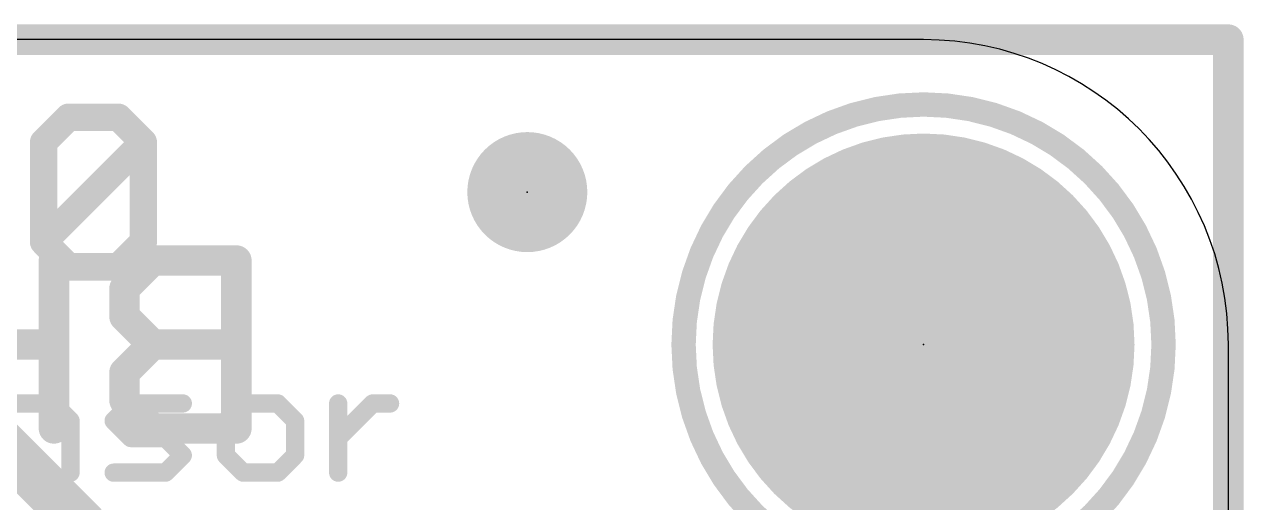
# Model space of a CAD drawing. Extents: x -0.1 to 25.5, y -0.1 to 17.9.
# Drawn here: x 15.37 to 25.53, y 13.92 to 17.91 of the extents above; entities that cross this region are included whole.
import ezdxf

# ---------------------------------------------------------------- set-up
doc = ezdxf.new("R2010")
doc.units = 0
for name, color, linetype in [('1', 12, 'CONTINUOUS'), ('16', 5, 'CONTINUOUS'), ('17', 110, 'CONTINUOUS'), ('20', 53, 'CONTINUOUS'), ('21', 40, 'CONTINUOUS'), ('22', 6, 'CONTINUOUS'), ('23', 40, 'CONTINUOUS')]:
    doc.layers.add(name, color=color, linetype=linetype)

# ---------------------------------------------------------------- blocks, each defined once
blk = doc.blocks.new('PIE')
at = {"const_width": 0.5}
blk.add_lwpolyline([(0, -0.25, 1), (0, 0.25, 1), (0, -0.25)], format="xyb", dxfattribs=at)
blk = doc.blocks.new('ROUNDP')
at = {"const_width": 0.5}
blk.add_lwpolyline([(0, -0.25, 1), (0, 0.25, 1), (0, -0.25)], format="xyb", dxfattribs=at)

msp = doc.modelspace()

# ---------------------------------------------------------------- linework, layer by layer
at = {"layer": '1'}
for points, const_width in [([(0, 17.78), (25.4, 17.78)], 0.254), ([(25.4, 17.78), (25.4, 0)], 0.254), ([(15.845, 13.746), (14.859, 14.732)], 0.4064), ([(15.845, 12.28), (15.845, 13.746)], 0.4064)]:
    msp.add_lwpolyline(points, dxfattribs=dict(at, const_width=const_width))
for points, const_width in [([(25.4635, 17.78, 1), (25.3365, 17.78)], 0.127), ([(25.4, 17.7165, 1), (25.4, 17.8435)], 0.127), ([(15.9466, 13.746, 1), (15.7434, 13.746)], 0.2032)]:
    msp.add_lwpolyline(points, format="xyb", dxfattribs=dict(at, const_width=const_width))
at = {"layer": '16', "const_width": 0.254}
for points in [[(0, 17.78), (25.4, 17.78)], [(25.4, 17.78), (25.4, 0)]]:
    msp.add_lwpolyline(points, dxfattribs=at)
at = {"layer": '16', "const_width": 0.127}
for points in [[(25.4635, 17.78, 1), (25.3365, 17.78)], [(25.4, 17.7165, 1), (25.4, 17.8435)]]:
    msp.add_lwpolyline(points, format="xyb", dxfattribs=at)
at = {"layer": '20'}
for p, q in [((22.86, 17.78), (2.54, 17.78)), ((25.4, 2.54), (25.4, 15.24))]:
    msp.add_line(p, q, dxfattribs=at)
msp.add_arc((22.86, 15.24), 2.54, 0, 90, dxfattribs=at)
at = {"layer": '21'}
for points, const_width in [([(22.86, 13.24, 1), (22.86, 17.24, 1), (22.86, 13.24)], 0.2032), ([(15.7349, 17.1905, 1), (15.7349, 17.0762)], 0.1143), ([(15.7753, 17.093, 1), (15.6945, 17.1738)], 0.1143), ([(16.1905, 17.1738, 1), (16.1097, 17.093)], 0.1143), ([(16.1501, 17.0762, 1), (16.1501, 17.1905)], 0.1143), ([(15.4869, 16.9662, 1), (15.5677, 16.8853)], 0.1143), ([(15.5845, 16.9258, 1), (15.4702, 16.9258)], 0.1143), ([(16.4149, 16.9258, 1), (16.3006, 16.9258)], 0.1143), ([(16.3982, 16.8853, 1), (16.3173, 16.9662)], 0.1143), ([(16.3173, 16.8853, 1), (16.3982, 16.9662)], 0.1143), ([(15.5677, 16.1357, 1), (15.4869, 16.0549)], 0.1143), ([(15.4869, 16.1357, 1), (15.5677, 16.0549)], 0.1143), ([(16.3982, 16.0549, 1), (16.3173, 16.1357)], 0.1143), ([(15.4702, 16.0953, 1), (15.5845, 16.0953)], 0.1143), ([(16.3006, 16.0953, 1), (16.4149, 16.0953)], 0.1143), ([(15.7349, 15.9449, 1), (15.7349, 15.8306)], 0.1143), ([(15.6945, 15.8473, 1), (15.7753, 15.9281)], 0.1143), ([(16.1097, 15.9281, 1), (16.1905, 15.8473)], 0.1143), ([(16.1501, 15.8306, 1), (16.1501, 15.9449)], 0.1143), ([(15.6345, 14.7764, 1), (15.5806, 14.7225)], 0.0762), ([(15.6075, 14.7113, 1), (15.6075, 14.7875)], 0.0762), ([(16.2549, 14.7875, 1), (16.2549, 14.7113)], 0.0762), ([(16.2819, 14.7225, 1), (16.228, 14.7764)], 0.0762), ([(16.6871, 14.7113, 1), (16.6871, 14.7875)], 0.0762), ([(17.1904, 14.7875, 1), (17.1904, 14.7113)], 0.0762), ([(17.2174, 14.7225, 1), (17.1635, 14.7764)], 0.0762), ([(17.5055, 14.7764, 1), (17.4516, 14.7225)], 0.0762), ([(17.4786, 14.7113, 1), (17.4786, 14.7875)], 0.0762), ([(18.02, 14.7494, 1), (17.9438, 14.7494)], 0.0762), ([(18.27, 14.7875, 1), (18.27, 14.7113)], 0.0762), ([(18.297, 14.7225, 1), (18.2431, 14.7764)], 0.0762), ([(18.4141, 14.7113, 1), (18.4141, 14.7875)], 0.0762), ([(15.7897, 14.6054, 1), (15.7135, 14.6054)], 0.0762), ([(15.7246, 14.5784, 1), (15.7785, 14.6323)], 0.0762), ([(16.1378, 14.6323, 1), (16.0839, 14.5784)], 0.0762), ([(16.0839, 14.6323, 1), (16.1378, 14.5784)], 0.0762), ([(17.0194, 14.6323, 1), (17.0733, 14.5784)], 0.0762), ([(17.0845, 14.6054, 1), (17.0083, 14.6054)], 0.0762), ([(17.6607, 14.6054, 1), (17.5845, 14.6054)], 0.0762), ([(17.5957, 14.5784, 1), (17.6496, 14.6323)], 0.0762), ([(16.2549, 14.4994, 1), (16.2549, 14.4232)], 0.0762), ([(16.57, 14.4883, 1), (16.5161, 14.4344)], 0.0762), ([(16.543, 14.4232, 1), (16.543, 14.4994)], 0.0762), ([(16.228, 14.4344, 1), (16.2819, 14.4883)], 0.0762), ([(17.955, 14.4883, 1), (18.0089, 14.4344)], 0.0762), ([(16.714, 14.2903, 1), (16.6602, 14.3442)], 0.0762), ([(16.6602, 14.2903, 1), (16.714, 14.3442)], 0.0762), ([(17.0733, 14.3442, 1), (17.0194, 14.2903)], 0.0762), ([(17.0083, 14.3173, 1), (17.0845, 14.3173)], 0.0762), ([(17.5845, 14.3173, 1), (17.6607, 14.3173)], 0.0762), ([(17.6496, 14.2903, 1), (17.5957, 14.3442)], 0.0762), ([(16.1109, 14.2113, 1), (16.1109, 14.1351)], 0.0762), ([(16.5161, 14.2001, 1), (16.57, 14.1463)], 0.0762), ([(16.543, 14.1351, 1), (16.543, 14.2113)], 0.0762), ([(17.1904, 14.2113, 1), (17.1904, 14.1351)], 0.0762), ([(17.1635, 14.1463, 1), (17.2174, 14.2001)], 0.0762), ([(17.4516, 14.2001, 1), (17.5055, 14.1463)], 0.0762), ([(17.4786, 14.1351, 1), (17.4786, 14.2113)], 0.0762), ([(15.7135, 14.1732, 1), (15.7897, 14.1732)], 0.0762), ([(17.9438, 14.1732, 1), (18.02, 14.1732)], 0.0762)]:
    msp.add_lwpolyline(points, format="xyb", dxfattribs=dict(at, const_width=const_width))
for points, const_width in [([(15.5273, 16.9258), (15.7349, 17.1334)], 0.2286), ([(15.7349, 17.1334), (16.1501, 17.1334)], 0.2286), ([(16.1501, 17.1334), (16.3577, 16.9258)], 0.2286), ([(15.5273, 16.0953), (15.5273, 16.9258)], 0.2286), ([(15.5273, 16.0953), (16.3577, 16.9258)], 0.2286), ([(16.3577, 16.9258), (16.3577, 16.0953)], 0.2286), ([(15.7349, 15.8877), (15.5273, 16.0953)], 0.2286), ([(16.3577, 16.0953), (16.1501, 15.8877)], 0.2286), ([(16.1501, 15.8877), (15.7349, 15.8877)], 0.2286), ([(15.1754, 14.7494), (15.6075, 14.7494)], 0.1524), ([(15.6075, 14.7494), (15.7516, 14.6054)], 0.1524), ([(16.1109, 14.6054), (16.2549, 14.7494)], 0.1524), ([(16.2549, 14.7494), (16.6871, 14.7494)], 0.1524), ([(17.1904, 14.7494), (17.0464, 14.6054)], 0.1524), ([(17.4786, 14.7494), (17.1904, 14.7494)], 0.1524), ([(17.6226, 14.6054), (17.4786, 14.7494)], 0.1524), ([(17.9819, 14.1732), (17.9819, 14.7494)], 0.1524), ([(17.9819, 14.4613), (18.27, 14.7494)], 0.1524), ([(18.27, 14.7494), (18.4141, 14.7494)], 0.1524), ([(15.7516, 14.6054), (15.7516, 14.1732)], 0.1524), ([(16.2549, 14.4613), (16.1109, 14.6054)], 0.1524), ([(17.0464, 14.6054), (17.0464, 14.3173)], 0.1524), ([(17.6226, 14.3173), (17.6226, 14.6054)], 0.1524), ([(16.543, 14.4613), (16.2549, 14.4613)], 0.1524), ([(16.6871, 14.3173), (16.543, 14.4613)], 0.1524), ([(16.543, 14.1732), (16.6871, 14.3173)], 0.1524), ([(17.0464, 14.3173), (17.1904, 14.1732)], 0.1524), ([(17.4786, 14.1732), (17.6226, 14.3173)], 0.1524), ([(16.1109, 14.1732), (16.543, 14.1732)], 0.1524), ([(17.1904, 14.1732), (17.4786, 14.1732)], 0.1524)]:
    msp.add_lwpolyline(points, dxfattribs=dict(at, const_width=const_width))
at = {"layer": '22', "const_width": 0.254}
for points in [[(15.6134, 14.5415), (15.6134, 15.9397)], [(16.4346, 15.9397), (16.2015, 15.7067)], [(17.1337, 15.9397), (16.4346, 15.9397)], [(17.1337, 14.5415), (17.1337, 15.9397)], [(16.2015, 15.7067), (16.2015, 15.4736)], [(16.2015, 15.4736), (16.4346, 15.2406)], [(15.6134, 15.2406), (14.6813, 15.2406)], [(16.4346, 15.2406), (16.2015, 15.0076)], [(17.1337, 15.2406), (16.4346, 15.2406)], [(16.2015, 15.0076), (16.2015, 14.7745)], [(16.2015, 14.7745), (16.4346, 14.5415)], [(16.4346, 14.5415), (17.1337, 14.5415)]]:
    msp.add_lwpolyline(points, dxfattribs=at)
at = {"layer": '22', "const_width": 0.127}
for points in [[(15.6769, 15.9397, 1), (15.5499, 15.9397)], [(16.4346, 16.0032, 1), (16.4346, 15.8762)], [(16.4795, 15.8948, 1), (16.3897, 15.9846)], [(17.1972, 15.9397, 1), (17.0702, 15.9397)], [(17.1337, 15.8762, 1), (17.1337, 16.0032)], [(16.265, 15.7067, 1), (16.138, 15.7067)], [(16.1566, 15.7516, 1), (16.2464, 15.6618)], [(16.2464, 15.5185, 1), (16.1566, 15.4287)], [(16.138, 15.4736, 1), (16.265, 15.4736)], [(15.6134, 15.1771, 1), (15.6134, 15.3041)], [(16.4346, 15.3041, 1), (16.4346, 15.1771)], [(16.4795, 15.1957, 1), (16.3897, 15.2855)], [(16.3897, 15.1957, 1), (16.4795, 15.2855)], [(17.1337, 15.1771, 1), (17.1337, 15.3041)], [(16.265, 15.0076, 1), (16.138, 15.0076)], [(16.1566, 15.0525, 1), (16.2464, 14.9627)], [(16.2464, 14.8194, 1), (16.1566, 14.7296)], [(16.138, 14.7745, 1), (16.265, 14.7745)], [(16.4346, 14.605, 1), (16.4346, 14.478)], [(16.3897, 14.4966, 1), (16.4795, 14.5864)], [(17.1337, 14.478, 1), (17.1337, 14.605)], [(15.5499, 14.5415, 1), (15.6769, 14.5415)], [(17.0702, 14.5415, 1), (17.1972, 14.5415)]]:
    msp.add_lwpolyline(points, format="xyb", dxfattribs=at)
at = {"layer": '23'}
for p in [(19.558, 16.51), (22.86, 15.24)]:
    msp.add_point(p, dxfattribs=at)

# ---------------------------------------------------------------- block references
at = {"layer": '1'}
msp.add_blockref('PIE', (19.558, 16.51), dxfattribs=at)
at = {"layer": '17', "xscale": 3.516, "yscale": 3.516}
msp.add_blockref('ROUNDP', (22.86, 15.24), dxfattribs=at)
msp.add_blockref('ROUNDP', (22.86, 15.24), dxfattribs=at)

doc.saveas('drawing.dxf')
